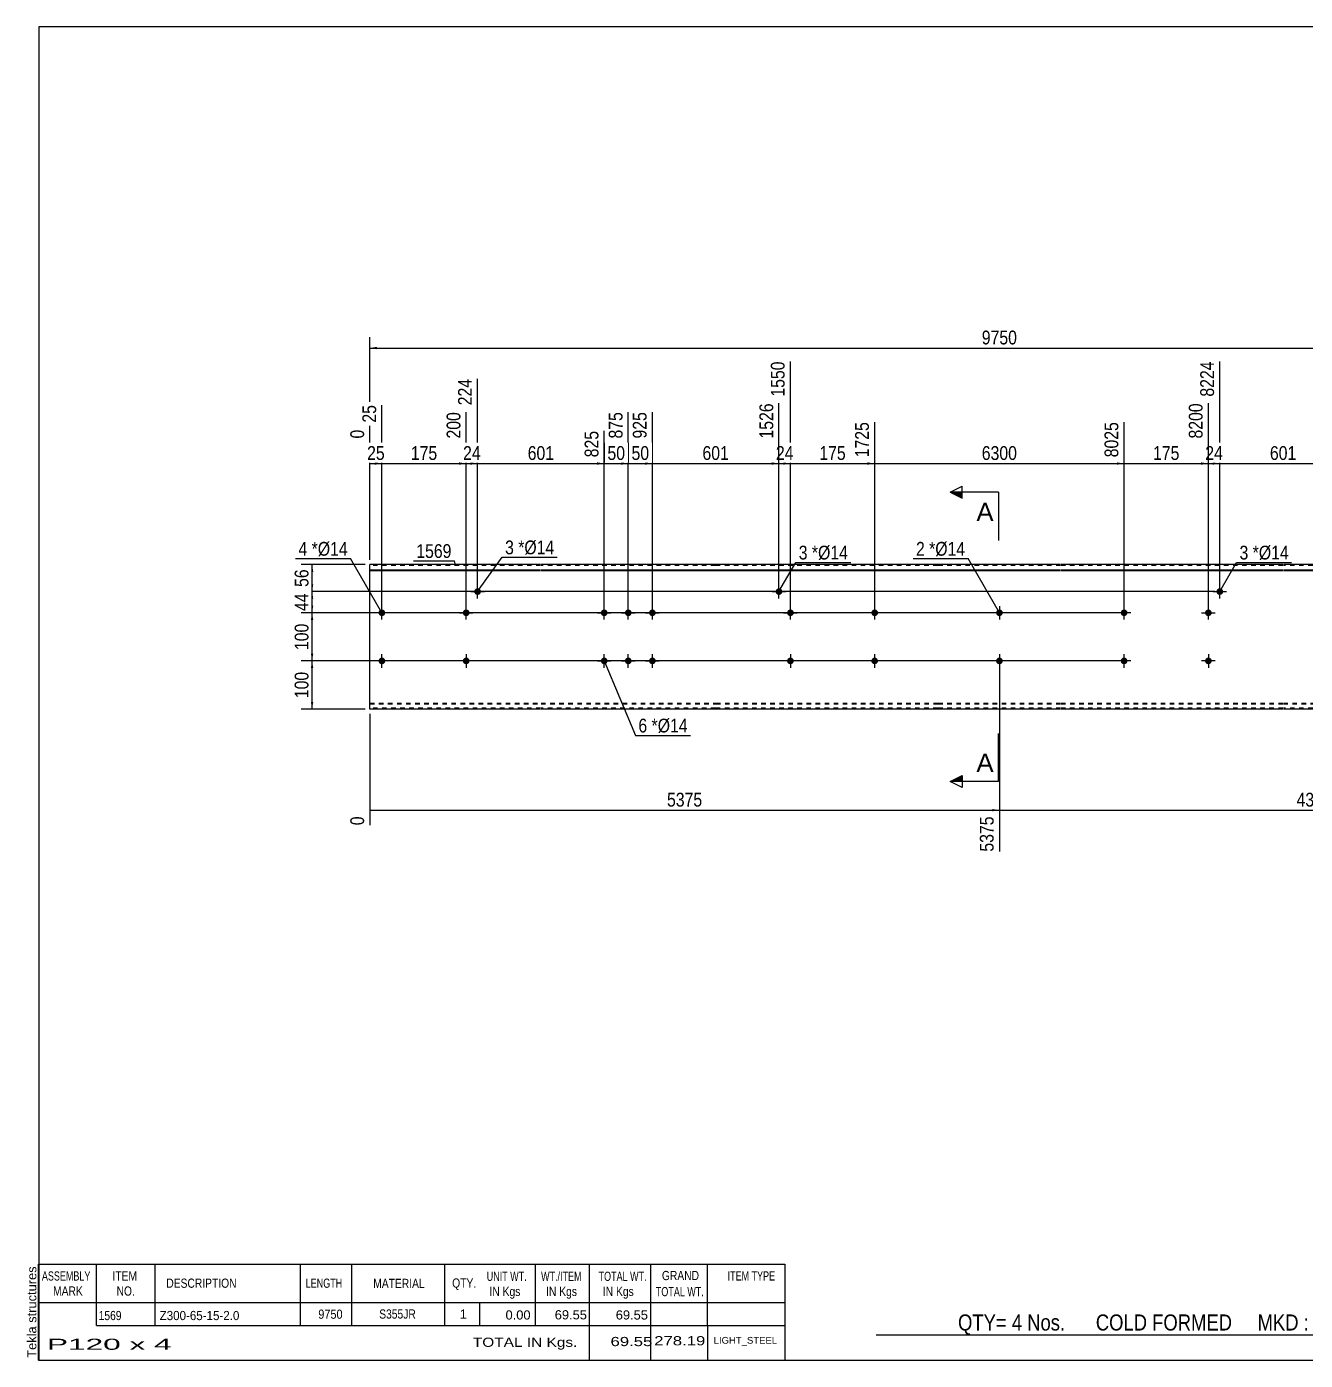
# Model space of a CAD drawing. Header units: millimetres. Extents: x -71 to 331, y -150 to 127.
# Drawn here: x -71.3 to 194.2, y -150.3 to 126.8 of the extents above; entities that cross this region are included whole.
import ezdxf

# ---------------------------------------------------------------- set-up
doc = ezdxf.new("R2010")
doc.units = ezdxf.units.MM
doc.linetypes.add('DXK_LINE_DOT1', pattern=[1.8814, 0.9407, -0.9407])
doc.styles.add('Arial', font='ARIAL.TTF', dxfattribs={"height": 0.2})
doc.styles.add('Arial Narrow', font='ARIALN.TTF', dxfattribs={"height": 0.2})

# ---------------------------------------------------------------- blocks, each defined once
blk = doc.blocks.new('Unknown-629276417-2018')
at = {"color": 5, "linetype": 'Continuous'}
for p, q in [((331.25, 126.75), (-68.75, 126.75)), ((-68.75, 126.75), (-68.75, -150.25)), ((331.25, -150.25), (331.25, 126.75)), ((-68.75, -150.25), (331.25, -150.25))]:
    blk.add_line(p, q, dxfattribs=at)
at = {"color": 174, "linetype": 'Continuous', "style": 'Arial'}
blk.add_text('Tekla structures', height=1.9102, rotation=90, dxfattribs=at).set_placement((-69.25, -149.75))
blk = doc.blocks.new('Bolt-629276417-1207 - 1201')
at = {"linetype": 'Continuous'}
blk.add_hatch(color=3, dxfattribs=at).paths.add_polyline_path([(84.25, 9.4, -1), (85.65, 9.4, -1)])
at = {"color": 3, "linetype": 'Continuous'}
for p, q in [((83.55, 9.4), (86.35, 9.4)), ((84.95, 8), (84.95, 10.8))]:
    blk.add_line(p, q, dxfattribs=at)
blk = doc.blocks.new('Part-629276417-1204 - 1201')
at = {"color": 2, "linetype": 'Continuous'}
for p, q in [((0, -15), (0, 15)), ((35.46, 15), (0, 15)), ((0, 13.94), (35.46, 13.94)), ((71.76, 15), (35.56, 15)), ((35.56, 13.94), (71.76, 13.94)), ((117.92, 15), (71.86, 15)), ((71.86, 13.94), (117.92, 13.94)), ((143.42, 15), (118.02, 15)), ((118.02, 13.94), (143.42, 13.94)), ((189.58, 15), (143.52, 15)), ((143.52, 13.94), (189.58, 13.94)), ((225.87, 15), (189.68, 15)), ((189.68, 13.94), (225.87, 13.94)), ((261.43, 15), (225.97, 15)), ((225.97, 13.94), (261.43, 13.94)), ((261.43, 15), (261.43, -15)), ((0, 13.8), (35.46, 13.8)), ((35.56, 13.8), (71.76, 13.8)), ((71.86, 13.8), (117.92, 13.8)), ((118.02, 13.8), (143.42, 13.8)), ((143.52, 13.8), (189.58, 13.8)), ((189.68, 13.8), (225.87, 13.8)), ((225.97, 13.8), (261.43, 13.8)), ((35.46, -15), (0, -15)), ((71.76, -15), (35.56, -15)), ((117.92, -15), (71.86, -15)), ((143.42, -15), (118.02, -15)), ((189.58, -15), (143.52, -15)), ((225.87, -15), (189.68, -15)), ((261.43, -15), (225.97, -15))]:
    blk.add_line(p, q, dxfattribs=at)
at = {"color": 7, "linetype": 'DXK_LINE_DOT1'}
for p, q in [((35.46, 14.8), (0, 14.8)), ((71.76, 14.8), (35.56, 14.8)), ((117.92, 14.8), (71.86, 14.8)), ((143.42, 14.8), (118.02, 14.8)), ((189.58, 14.8), (143.52, 14.8)), ((225.87, 14.8), (189.68, 14.8)), ((261.43, 14.8), (225.97, 14.8)), ((0, -13.8), (35.46, -13.8)), ((35.56, -13.8), (71.76, -13.8)), ((71.86, -13.8), (117.92, -13.8)), ((118.02, -13.8), (143.42, -13.8)), ((143.52, -13.8), (189.58, -13.8)), ((189.68, -13.8), (225.87, -13.8)), ((225.97, -13.8), (261.43, -13.8)), ((0, -13.94), (35.46, -13.94)), ((35.46, -14.8), (0, -14.8)), ((35.56, -13.94), (71.76, -13.94)), ((71.76, -14.8), (35.56, -14.8)), ((71.86, -13.94), (117.92, -13.94)), ((117.92, -14.8), (71.86, -14.8)), ((118.02, -13.94), (143.42, -13.94)), ((143.42, -14.8), (118.02, -14.8)), ((143.52, -13.94), (189.58, -13.94)), ((189.58, -14.8), (143.52, -14.8)), ((189.68, -13.94), (225.87, -13.94)), ((225.87, -14.8), (189.68, -14.8)), ((225.97, -13.94), (261.43, -13.94)), ((261.43, -14.8), (225.97, -14.8))]:
    blk.add_line(p, q, dxfattribs=at)
blk = doc.blocks.new('Bolt-629276417-1205 - 1201')
at = {"linetype": 'Continuous'}
for points in [[(47.96, 5, -1), (49.36, 5, -1)], [(52.96, 5, -1), (54.36, 5, -1)], [(57.96, 5, -1), (59.36, 5, -1)], [(47.96, -5, -1), (49.36, -5, -1)], [(52.96, -5, -1), (54.36, -5, -1)], [(57.96, -5, -1), (59.36, -5, -1)]]:
    blk.add_hatch(color=3, dxfattribs=at).paths.add_polyline_path(points)
at = {"color": 3, "linetype": 'Continuous'}
for p, q in [((48.66, 3.6), (48.66, 6.4)), ((53.66, 3.6), (53.66, 6.4)), ((58.66, 3.6), (58.66, 6.4)), ((47.26, 5), (50.06, 5)), ((52.26, 5), (55.06, 5)), ((57.26, 5), (60.06, 5)), ((47.26, -5), (50.06, -5)), ((48.66, -6.4), (48.66, -3.6)), ((52.26, -5), (55.06, -5)), ((53.66, -6.4), (53.66, -3.6)), ((57.26, -5), (60.06, -5)), ((58.66, -6.4), (58.66, -3.6))]:
    blk.add_line(p, q, dxfattribs=at)
blk = doc.blocks.new('Bolt-629276417-1206 - 1201')
at = {"linetype": 'Continuous'}
blk.add_hatch(color=3, dxfattribs=at).paths.add_polyline_path([(21.67, 9.4, -1), (23.07, 9.4, -1)])
at = {"color": 3, "linetype": 'Continuous'}
for p, q in [((20.97, 9.4), (23.77, 9.4)), ((22.37, 8), (22.37, 10.8))]:
    blk.add_line(p, q, dxfattribs=at)
blk = doc.blocks.new('Bolt-629276417-1208 - 1201')
at = {"linetype": 'Continuous'}
blk.add_hatch(color=3, dxfattribs=at).paths.add_polyline_path([(20.7, -5, -1), (19.3, -5, -1)])
at = {"color": 3, "linetype": 'Continuous'}
for p, q in [((21.4, -5), (18.6, -5)), ((20, -3.6), (20, -6.4))]:
    blk.add_line(p, q, dxfattribs=at)
blk = doc.blocks.new('Bolt-629276417-1209 - 1201')
at = {"linetype": 'Continuous'}
blk.add_hatch(color=3, dxfattribs=at).paths.add_polyline_path([(19.3, 5, -1), (20.7, 5, -1)])
at = {"color": 3, "linetype": 'Continuous'}
for p, q in [((20, 3.6), (20, 6.4)), ((18.6, 5), (21.4, 5))]:
    blk.add_line(p, q, dxfattribs=at)
blk = doc.blocks.new('Bolt-629276417-1211 - 1201')
at = {"linetype": 'Continuous'}
blk.add_hatch(color=3, dxfattribs=at).paths.add_polyline_path([(175.78, 9.4, -1), (177.18, 9.4, -1)])
at = {"color": 3, "linetype": 'Continuous'}
for p, q in [((175.08, 9.4), (177.88, 9.4)), ((176.48, 8), (176.48, 10.8))]:
    blk.add_line(p, q, dxfattribs=at)
blk = doc.blocks.new('Bolt-629276417-1213 - 1201')
at = {"linetype": 'Continuous'}
blk.add_hatch(color=3, dxfattribs=at).paths.add_polyline_path([(174.81, -5, -1), (173.41, -5, -1)])
at = {"color": 3, "linetype": 'Continuous'}
for p, q in [((175.51, -5), (172.71, -5)), ((174.11, -3.6), (174.11, -6.4))]:
    blk.add_line(p, q, dxfattribs=at)
blk = doc.blocks.new('Bolt-629276417-1214 - 1201')
at = {"linetype": 'Continuous'}
blk.add_hatch(color=3, dxfattribs=at).paths.add_polyline_path([(173.41, 5, -1), (174.81, 5, -1)])
at = {"color": 3, "linetype": 'Continuous'}
for p, q in [((174.11, 3.6), (174.11, 6.4)), ((172.71, 5), (175.51, 5))]:
    blk.add_line(p, q, dxfattribs=at)
blk = doc.blocks.new('Bolt-629276417-1217 - 1201')
at = {"linetype": 'Continuous'}
for points in [[(155.91, 5, -1), (157.31, 5, -1)], [(258.23, 5, -1), (259.63, 5, -1)]]:
    blk.add_hatch(color=3, dxfattribs=at).paths.add_polyline_path(points)
at = {"color": 3, "linetype": 'Continuous'}
for p, q in [((156.61, 3.6), (156.61, 6.4)), ((258.93, 3.6), (258.93, 6.4)), ((158.01, 5), (155.21, 5)), ((260.33, 5), (257.53, 5))]:
    blk.add_line(p, q, dxfattribs=at)
blk = doc.blocks.new('Bolt-629276417-1218 - 1201')
at = {"linetype": 'Continuous'}
for points in [[(155.91, -5, -1), (157.31, -5, -1)], [(258.23, -5, -1), (259.63, -5, -1)]]:
    blk.add_hatch(color=3, dxfattribs=at).paths.add_polyline_path(points)
at = {"color": 3, "linetype": 'Continuous'}
for p, q in [((158.01, -5), (155.21, -5)), ((156.61, -6.4), (156.61, -3.6)), ((260.33, -5), (257.53, -5)), ((258.93, -6.4), (258.93, -3.6))]:
    blk.add_line(p, q, dxfattribs=at)
blk = doc.blocks.new('Bolt-629276417-1219 - 1201')
at = {"linetype": 'Continuous'}
blk.add_hatch(color=3, dxfattribs=at).paths.add_polyline_path([(86.62, 5, -1), (88.02, 5, -1)])
at = {"color": 3, "linetype": 'Continuous'}
for p, q in [((87.32, 3.6), (87.32, 6.4)), ((85.92, 5), (88.72, 5))]:
    blk.add_line(p, q, dxfattribs=at)
blk = doc.blocks.new('Bolt-629276417-1220 - 1201')
at = {"linetype": 'Continuous'}
blk.add_hatch(color=3, dxfattribs=at).paths.add_polyline_path([(88.02, -5, -1), (86.62, -5, -1)])
at = {"color": 3, "linetype": 'Continuous'}
for p, q in [((88.72, -5), (85.92, -5)), ((87.32, -3.6), (87.32, -6.4))]:
    blk.add_line(p, q, dxfattribs=at)
blk = doc.blocks.new('Bolt-629276417-1221 - 1201')
at = {"linetype": 'Continuous'}
for points in [[(1.8, 5, -1), (3.2, 5, -1)], [(104.12, 5, -1), (105.52, 5, -1)]]:
    blk.add_hatch(color=3, dxfattribs=at).paths.add_polyline_path(points)
at = {"color": 3, "linetype": 'Continuous'}
for p, q in [((2.5, 3.6), (2.5, 6.4)), ((104.82, 3.6), (104.82, 6.4)), ((3.9, 5), (1.1, 5)), ((106.22, 5), (103.42, 5))]:
    blk.add_line(p, q, dxfattribs=at)
blk = doc.blocks.new('Bolt-629276417-1222 - 1201')
at = {"linetype": 'Continuous'}
for points in [[(1.8, -5, -1), (3.2, -5, -1)], [(104.12, -5, -1), (105.52, -5, -1)]]:
    blk.add_hatch(color=3, dxfattribs=at).paths.add_polyline_path(points)
at = {"color": 3, "linetype": 'Continuous'}
for p, q in [((3.9, -5), (1.1, -5)), ((2.5, -6.4), (2.5, -3.6)), ((106.22, -5), (103.42, -5)), ((104.82, -6.4), (104.82, -3.6))]:
    blk.add_line(p, q, dxfattribs=at)
blk = doc.blocks.new('Bolt-629276417-1223 - 1201')
at = {"linetype": 'Continuous'}
for points in [[(131.42, 5, -1), (130.02, 5, -1)], [(131.42, -5, -1), (130.02, -5, -1)]]:
    blk.add_hatch(color=3, dxfattribs=at).paths.add_polyline_path(points)
at = {"color": 3, "linetype": 'Continuous'}
for p, q in [((130.72, 6.4), (130.72, 3.6)), ((132.12, 5), (129.32, 5)), ((132.12, -5), (129.32, -5)), ((130.72, -3.6), (130.72, -6.4))]:
    blk.add_line(p, q, dxfattribs=at)
blk = doc.blocks.new('StraightDimension-629276417-1271 - 1201')
at = {"linetype": 'Continuous'}
blk.add_hatch(color=7, dxfattribs=at).paths.add_polyline_path([(155.11, 36.25), (156.61, 36), (155.11, 35.75)])
at = {"color": 7, "linetype": 'Continuous'}
for p, q in [((104.82, 6), (104.82, 44.61)), ((156.61, 6), (156.61, 44.61)), ((104.82, 36), (156.61, 36))]:
    blk.add_line(p, q, dxfattribs=at)
at = {"color": 0, "linetype": 'Continuous'}
blk.add_wipeout([(156.01, 45.21), (151.81, 45.21), (151.81, 36.7), (156.01, 36.7)], dxfattribs=at)
at = {"color": 0}
blk.add_wipeout([(134.97, 36.15), (134.97, 40.35), (126.46, 40.35), (126.46, 36.15)], dxfattribs=at)
at = {"color": 3, "linetype": 'Continuous', "style": 'Arial Narrow'}
blk.add_text('8025', height=2.863, rotation=90.0002, dxfattribs=at).set_placement((155.41, 37.3))
at = {"color": 3, "style": 'Arial Narrow'}
blk.add_text('6300', height=2.863, dxfattribs=at).set_placement((127.06, 36.75))
blk = doc.blocks.new('StraightDimension-629276417-1279 - 1201')
at = {"linetype": 'Continuous'}
blk.add_hatch(color=7, dxfattribs=at).paths.add_polyline_path([(18.5, 36.25), (20, 36), (18.5, 35.75)])
at = {"color": 7, "linetype": 'Continuous'}
for p, q in [((2.5, 6), (2.5, 48.16)), ((20, 6), (20, 46.68)), ((2.5, 36), (20, 36))]:
    blk.add_line(p, q, dxfattribs=at)
at = {"color": 0}
blk.add_wipeout([(14.59, 36.15), (14.59, 40.35), (7.91, 40.35), (7.91, 36.15)], dxfattribs=at)
at = {"color": 0, "linetype": 'Continuous'}
blk.add_wipeout([(19.4, 47.28), (15.2, 47.28), (15.2, 40.6), (19.4, 40.6)], dxfattribs=at)
at = {"color": 3, "linetype": 'Continuous', "style": 'Arial Narrow'}
blk.add_text('200', height=2.863, rotation=90.0002, dxfattribs=at).set_placement((18.8, 41.2))
at = {"color": 3, "style": 'Arial Narrow'}
blk.add_text('175', height=2.863, dxfattribs=at).set_placement((8.51, 36.75))
blk = doc.blocks.new('StraightDimension-629276417-1268 - 1201')
at = {"linetype": 'Continuous'}
blk.add_hatch(color=7, dxfattribs=at).paths.add_polyline_path([(201.27, 36.25), (202.77, 36), (201.27, 35.75)])
at = {"color": 7, "linetype": 'Continuous'}
for p, q in [((176.48, 10.4), (176.48, 57.21)), ((202.77, 6), (202.77, 44.61)), ((176.48, 36), (202.77, 36))]:
    blk.add_line(p, q, dxfattribs=at)
at = {"color": 0, "linetype": 'Continuous'}
blk.add_wipeout([(202.17, 45.21), (197.97, 45.21), (197.97, 36.7), (202.17, 36.7)], dxfattribs=at)
at = {"color": 0}
blk.add_wipeout([(192.97, 36.15), (192.97, 40.35), (186.29, 40.35), (186.29, 36.15)], dxfattribs=at)
at = {"color": 3, "linetype": 'Continuous', "style": 'Arial Narrow'}
blk.add_text('8825', height=2.863, rotation=90.0002, dxfattribs=at).set_placement((201.57, 37.3))
at = {"color": 3, "style": 'Arial Narrow'}
blk.add_text('601', height=2.863, dxfattribs=at).set_placement((186.89, 36.75))
blk = doc.blocks.new('StraightDimension-629276417-1269 - 1201')
at = {"linetype": 'Continuous'}
blk.add_hatch(color=7, dxfattribs=at).paths.add_polyline_path([(174.98, 36.25), (176.48, 36), (174.98, 35.75)])
at = {"color": 7, "linetype": 'Continuous'}
for p, q in [((176.48, 10.4), (176.48, 57.21)), ((174.11, 6), (174.11, 48.51)), ((174.11, 36), (176.48, 36))]:
    blk.add_line(p, q, dxfattribs=at)
at = {"color": 0, "linetype": 'Continuous'}
blk.add_wipeout([(175.88, 57.81), (171.68, 57.81), (171.68, 49.3), (175.88, 49.3)], dxfattribs=at)
at = {"color": 0}
blk.add_wipeout([(177.73, 36.15), (177.73, 40.35), (172.87, 40.35), (172.87, 36.15)], dxfattribs=at)
at = {"color": 3, "linetype": 'Continuous', "style": 'Arial Narrow'}
blk.add_text('8224', height=2.863, rotation=90.0002, dxfattribs=at).set_placement((175.28, 49.9))
at = {"color": 3, "style": 'Arial Narrow'}
blk.add_text('24', height=2.863, dxfattribs=at).set_placement((173.47, 36.75))
blk = doc.blocks.new('StraightDimension-629276417-1270 - 1201')
at = {"linetype": 'Continuous'}
blk.add_hatch(color=7, dxfattribs=at).paths.add_polyline_path([(172.61, 36.25), (174.11, 36), (172.61, 35.75)])
at = {"color": 7, "linetype": 'Continuous'}
for p, q in [((174.11, 6), (174.11, 48.51)), ((156.61, 6), (156.61, 44.61)), ((156.61, 36), (174.11, 36))]:
    blk.add_line(p, q, dxfattribs=at)
at = {"color": 0}
blk.add_wipeout([(168.71, 36.15), (168.71, 40.35), (162.02, 40.35), (162.02, 36.15)], dxfattribs=at)
at = {"color": 0, "linetype": 'Continuous'}
blk.add_wipeout([(173.51, 49.11), (169.31, 49.11), (169.31, 40.6), (173.51, 40.6)], dxfattribs=at)
at = {"color": 3, "linetype": 'Continuous', "style": 'Arial Narrow'}
blk.add_text('8200', height=2.863, rotation=90.0002, dxfattribs=at).set_placement((172.91, 41.2))
at = {"color": 3, "style": 'Arial Narrow'}
blk.add_text('175', height=2.863, dxfattribs=at).set_placement((162.62, 36.75))
blk = doc.blocks.new('StraightDimension-629276417-1272 - 1201')
at = {"linetype": 'Continuous'}
blk.add_hatch(color=7, dxfattribs=at).paths.add_polyline_path([(103.32, 36.25), (104.82, 36), (103.32, 35.75)])
at = {"color": 7, "linetype": 'Continuous'}
for p, q in [((87.32, 6), (87.32, 57.21)), ((104.82, 6), (104.82, 44.61)), ((87.32, 36), (104.82, 36))]:
    blk.add_line(p, q, dxfattribs=at)
at = {"color": 0}
blk.add_wipeout([(99.41, 36.15), (99.41, 40.35), (92.73, 40.35), (92.73, 36.15)], dxfattribs=at)
at = {"color": 0, "linetype": 'Continuous'}
blk.add_wipeout([(104.22, 45.21), (100.02, 45.21), (100.02, 36.7), (104.22, 36.7)], dxfattribs=at)
at = {"color": 3, "linetype": 'Continuous', "style": 'Arial Narrow'}
blk.add_text('1725', height=2.863, rotation=90.0002, dxfattribs=at).set_placement((103.62, 37.3))
at = {"color": 3, "style": 'Arial Narrow'}
blk.add_text('175', height=2.863, dxfattribs=at).set_placement((93.33, 36.75))
blk = doc.blocks.new('StraightDimension-629276417-1273 - 1201')
at = {"linetype": 'Continuous'}
blk.add_hatch(color=7, dxfattribs=at).paths.add_polyline_path([(85.82, 36.25), (87.32, 36), (85.82, 35.75)])
at = {"color": 7, "linetype": 'Continuous'}
for p, q in [((87.32, 6), (87.32, 57.21)), ((84.95, 10.4), (84.95, 48.51)), ((84.95, 36), (87.32, 36))]:
    blk.add_line(p, q, dxfattribs=at)
at = {"color": 0, "linetype": 'Continuous'}
blk.add_wipeout([(86.72, 57.81), (82.52, 57.81), (82.52, 49.3), (86.72, 49.3)], dxfattribs=at)
at = {"color": 0}
blk.add_wipeout([(88.57, 36.15), (88.57, 40.35), (83.71, 40.35), (83.71, 36.15)], dxfattribs=at)
at = {"color": 3, "linetype": 'Continuous', "style": 'Arial Narrow'}
blk.add_text('1550', height=2.863, rotation=90.0002, dxfattribs=at).set_placement((86.12, 49.9))
at = {"color": 3, "style": 'Arial Narrow'}
blk.add_text('24', height=2.863, dxfattribs=at).set_placement((84.31, 36.75))
blk = doc.blocks.new('StraightDimension-629276417-1274 - 1201')
at = {"linetype": 'Continuous'}
blk.add_hatch(color=7, dxfattribs=at).paths.add_polyline_path([(83.45, 36.25), (84.95, 36), (83.45, 35.75)])
at = {"color": 7, "linetype": 'Continuous'}
for p, q in [((84.95, 10.4), (84.95, 48.51)), ((58.66, 6), (58.66, 46.68)), ((58.66, 36), (84.95, 36))]:
    blk.add_line(p, q, dxfattribs=at)
at = {"color": 0, "linetype": 'Continuous'}
blk.add_wipeout([(84.35, 49.11), (80.15, 49.11), (80.15, 40.6), (84.35, 40.6)], dxfattribs=at)
at = {"color": 0}
blk.add_wipeout([(75.15, 36.15), (75.15, 40.35), (68.46, 40.35), (68.46, 36.15)], dxfattribs=at)
at = {"color": 3, "linetype": 'Continuous', "style": 'Arial Narrow'}
blk.add_text('1526', height=2.863, rotation=90.0002, dxfattribs=at).set_placement((83.75, 41.2))
at = {"color": 3, "style": 'Arial Narrow'}
blk.add_text('601', height=2.863, dxfattribs=at).set_placement((69.06, 36.75))
blk = doc.blocks.new('StraightDimension-629276417-1275 - 1201')
at = {"linetype": 'Continuous'}
blk.add_hatch(color=7, dxfattribs=at).paths.add_polyline_path([(57.16, 36.25), (58.66, 36), (57.16, 35.75)])
at = {"color": 7, "linetype": 'Continuous'}
for p, q in [((53.66, 6), (53.66, 46.68)), ((58.66, 6), (58.66, 46.68)), ((53.66, 36), (58.66, 36))]:
    blk.add_line(p, q, dxfattribs=at)
at = {"color": 0}
blk.add_wipeout([(58.59, 36.15), (58.59, 40.35), (53.73, 40.35), (53.73, 36.15)], dxfattribs=at)
at = {"color": 0, "linetype": 'Continuous'}
blk.add_wipeout([(58.06, 47.28), (53.86, 47.28), (53.86, 40.6), (58.06, 40.6)], dxfattribs=at)
at = {"color": 3, "linetype": 'Continuous', "style": 'Arial Narrow'}
blk.add_text('925', height=2.863, rotation=90.0002, dxfattribs=at).set_placement((57.46, 41.2))
at = {"color": 3, "style": 'Arial Narrow'}
blk.add_text('50', height=2.863, dxfattribs=at).set_placement((54.33, 36.75))
blk = doc.blocks.new('StraightDimension-629276417-1276 - 1201')
at = {"linetype": 'Continuous'}
blk.add_hatch(color=7, dxfattribs=at).paths.add_polyline_path([(52.16, 36.25), (53.66, 36), (52.16, 35.75)])
at = {"color": 7, "linetype": 'Continuous'}
for p, q in [((53.66, 6), (53.66, 46.68)), ((48.66, 6), (48.66, 42.78)), ((48.66, 36), (53.66, 36))]:
    blk.add_line(p, q, dxfattribs=at)
at = {"color": 0}
blk.add_wipeout([(53.59, 36.15), (53.59, 40.35), (48.73, 40.35), (48.73, 36.15)], dxfattribs=at)
at = {"color": 0, "linetype": 'Continuous'}
blk.add_wipeout([(53.06, 47.28), (48.86, 47.28), (48.86, 40.6), (53.06, 40.6)], dxfattribs=at)
at = {"color": 3, "linetype": 'Continuous', "style": 'Arial Narrow'}
blk.add_text('875', height=2.863, rotation=90.0002, dxfattribs=at).set_placement((52.46, 41.2))
at = {"color": 3, "style": 'Arial Narrow'}
blk.add_text('50', height=2.863, dxfattribs=at).set_placement((49.33, 36.75))
blk = doc.blocks.new('StraightDimension-629276417-1277 - 1201')
at = {"linetype": 'Continuous'}
blk.add_hatch(color=7, dxfattribs=at).paths.add_polyline_path([(47.16, 36.25), (48.66, 36), (47.16, 35.75)])
at = {"color": 7, "linetype": 'Continuous'}
for p, q in [((22.37, 10.4), (22.37, 53.58)), ((48.66, 6), (48.66, 42.78)), ((22.37, 36), (48.66, 36))]:
    blk.add_line(p, q, dxfattribs=at)
at = {"color": 0, "linetype": 'Continuous'}
blk.add_wipeout([(48.06, 43.38), (43.86, 43.38), (43.86, 36.7), (48.06, 36.7)], dxfattribs=at)
at = {"color": 0}
blk.add_wipeout([(38.86, 36.15), (38.86, 40.35), (32.17, 40.35), (32.17, 36.15)], dxfattribs=at)
at = {"color": 3, "linetype": 'Continuous', "style": 'Arial Narrow'}
blk.add_text('825', height=2.863, rotation=90.0002, dxfattribs=at).set_placement((47.46, 37.3))
at = {"color": 3, "style": 'Arial Narrow'}
blk.add_text('601', height=2.863, dxfattribs=at).set_placement((32.77, 36.75))
blk = doc.blocks.new('StraightDimension-629276417-1278 - 1201')
at = {"linetype": 'Continuous'}
blk.add_hatch(color=7, dxfattribs=at).paths.add_polyline_path([(20.87, 36.25), (22.37, 36), (20.87, 35.75)])
at = {"color": 7, "linetype": 'Continuous'}
for p, q in [((22.37, 10.4), (22.37, 53.58)), ((20, 6), (20, 46.68)), ((20, 36), (22.37, 36))]:
    blk.add_line(p, q, dxfattribs=at)
at = {"color": 0, "linetype": 'Continuous'}
blk.add_wipeout([(21.77, 54.18), (17.57, 54.18), (17.57, 47.5), (21.77, 47.5)], dxfattribs=at)
at = {"color": 0}
blk.add_wipeout([(23.61, 36.15), (23.61, 40.35), (18.75, 40.35), (18.75, 36.15)], dxfattribs=at)
at = {"color": 3, "linetype": 'Continuous', "style": 'Arial Narrow'}
blk.add_text('224', height=2.863, rotation=90.0002, dxfattribs=at).set_placement((21.17, 48.1))
at = {"color": 3, "style": 'Arial Narrow'}
blk.add_text('24', height=2.863, dxfattribs=at).set_placement((19.35, 36.75))
blk = doc.blocks.new('StraightDimension-629276417-1355 - 1201')
at = {"linetype": 'Continuous'}
blk.add_hatch(color=7, dxfattribs=at).paths.add_polyline_path([(259.93, -35.75), (261.43, -36), (259.93, -36.25)])
at = {"color": 7, "linetype": 'Continuous'}
for p, q in [((130.72, -6), (130.72, -44.61)), ((261.43, -16), (261.43, -44.61)), ((130.72, -36), (261.43, -36))]:
    blk.add_line(p, q, dxfattribs=at)
at = {"color": 0}
blk.add_wipeout([(200.33, -35.85), (200.33, -31.65), (191.82, -31.65), (191.82, -35.85)], dxfattribs=at)
at = {"color": 0, "linetype": 'Continuous'}
blk.add_wipeout([(260.83, -36.7), (256.63, -36.7), (256.63, -45.21), (260.83, -45.21)], dxfattribs=at)
at = {"color": 3, "style": 'Arial Narrow'}
blk.add_text('4375', height=2.863, dxfattribs=at).set_placement((192.42, -35.25))
at = {"color": 3, "linetype": 'Continuous', "style": 'Arial Narrow'}
blk.add_text('9750', height=2.863, rotation=90.0002, dxfattribs=at).set_placement((260.23, -44.61))
blk = doc.blocks.new('StraightDimension-629276417-1397 - 1201')
at = {"linetype": 'Continuous'}
for points in [[(1.5, 59.75), (0, 60), (1.5, 60.25)], [(259.93, 60.25), (261.43, 60), (259.93, 59.75)]]:
    blk.add_hatch(color=7, dxfattribs=at).paths.add_polyline_path(points)
at = {"color": 7, "linetype": 'Continuous'}
for p, q in [((0, 16), (0, 62.25)), ((261.43, 16), (261.43, 62.25)), ((0, 60), (261.43, 60))]:
    blk.add_line(p, q, dxfattribs=at)
at = {"color": 0}
blk.add_wipeout([(134.97, 60.15), (134.97, 64.35), (126.46, 64.35), (126.46, 60.15)], dxfattribs=at)
at = {"color": 3, "style": 'Arial Narrow'}
blk.add_text('9750', height=2.863, dxfattribs=at).set_placement((127.06, 60.75))
blk = doc.blocks.new('StraightDimension-629276417-1280 - 1201')
at = {"linetype": 'Continuous'}
blk.add_hatch(color=7, dxfattribs=at).paths.add_polyline_path([(1, 36.25), (2.5, 36), (1, 35.75)])
at = {"color": 7, "linetype": 'Continuous'}
for p, q in [((2.5, 6), (2.5, 48.16)), ((0, 16), (0, 43.03)), ((0, 36), (2.5, 36))]:
    blk.add_line(p, q, dxfattribs=at)
at = {"color": 0, "linetype": 'Continuous'}
blk.add_wipeout([(1.9, 48.76), (-2.3, 48.76), (-2.3, 43.9), (1.9, 43.9)], dxfattribs=at)
at = {"color": 0}
blk.add_wipeout([(3.68, 36.15), (3.68, 40.35), (-1.18, 40.35), (-1.18, 36.15)], dxfattribs=at)
at = {"color": 0, "linetype": 'Continuous'}
blk.add_wipeout([(-0.6, 43.63), (-4.8, 43.63), (-4.8, 40.6), (-0.6, 40.6)], dxfattribs=at)
at = {"color": 3, "linetype": 'Continuous', "style": 'Arial Narrow'}
for s, height, p in [('25', 2.863, (1.3, 44.5)), ('0', 2.86, (-1.2, 41.2))]:
    blk.add_text(s, height=height, rotation=90.0002, dxfattribs=at).set_placement(p)
at = {"color": 3, "style": 'Arial Narrow'}
blk.add_text('25', height=2.863, dxfattribs=at).set_placement((-0.58, 36.75))
blk = doc.blocks.new('StraightDimension-629276417-1356 - 1201')
at = {"linetype": 'Continuous'}
blk.add_hatch(color=7, dxfattribs=at).paths.add_polyline_path([(129.22, -35.75), (130.72, -36), (129.22, -36.25)])
at = {"color": 7, "linetype": 'Continuous'}
for p, q in [((130.72, -6), (130.72, -44.61)), ((0, -16), (0, -39.13)), ((0, -36), (130.72, -36))]:
    blk.add_line(p, q, dxfattribs=at)
at = {"color": 0}
blk.add_wipeout([(69.61, -35.85), (69.61, -31.65), (61.1, -31.65), (61.1, -35.85)], dxfattribs=at)
at = {"color": 0, "linetype": 'Continuous'}
for points in [[(-0.6, -36.7), (-4.8, -36.7), (-4.8, -39.73), (-0.6, -39.73)], [(130.12, -36.7), (125.92, -36.7), (125.92, -45.21), (130.12, -45.21)]]:
    blk.add_wipeout(points, dxfattribs=at)
at = {"color": 3, "style": 'Arial Narrow'}
blk.add_text('5375', height=2.863, dxfattribs=at).set_placement((61.7, -35.25))
at = {"color": 3, "linetype": 'Continuous', "style": 'Arial Narrow'}
for s, height, p in [('0', 2.86, (-1.2, -39.13)), ('5375', 2.863, (129.52, -44.61))]:
    blk.add_text(s, height=height, rotation=90.0002, dxfattribs=at).set_placement(p)
blk = doc.blocks.new('StraightDimension-629276417-1363 - 1201')
at = {"linetype": 'Continuous'}
for points in [[(-12.25, 13.5), (-12, 15), (-11.75, 13.5)], [(-11.75, 10.9), (-12, 9.4), (-12.25, 10.9)]]:
    blk.add_hatch(color=7, dxfattribs=at).paths.add_polyline_path(points)
at = {"color": 7, "linetype": 'Continuous'}
for p, q in [((-1, 15), (-14.25, 15)), ((-12, 9.4), (-12, 15)), ((175.48, 9.4), (-14.25, 9.4))]:
    blk.add_line(p, q, dxfattribs=at)
at = {"color": 0}
blk.add_wipeout([(-12.15, 14.63), (-16.35, 14.63), (-16.35, 9.77), (-12.15, 9.77)], dxfattribs=at)
at = {"color": 3, "style": 'Arial Narrow'}
blk.add_text('56', height=2.863, rotation=90.0002, dxfattribs=at).set_placement((-12.75, 10.37))
blk = doc.blocks.new('StraightDimension-629276417-1364 - 1201')
at = {"linetype": 'Continuous'}
for points in [[(-12.25, 7.9), (-12, 9.4), (-11.75, 7.9)], [(-11.75, 6.5), (-12, 5), (-12.25, 6.5)]]:
    blk.add_hatch(color=7, dxfattribs=at).paths.add_polyline_path(points)
at = {"color": 7, "linetype": 'Continuous'}
for p, q in [((175.48, 9.4), (-14.25, 9.4)), ((-12, 5), (-12, 9.4)), ((155.61, 5), (-14.25, 5))]:
    blk.add_line(p, q, dxfattribs=at)
at = {"color": 0}
blk.add_wipeout([(-12.15, 9.63), (-16.35, 9.63), (-16.35, 4.77), (-12.15, 4.77)], dxfattribs=at)
at = {"color": 3, "style": 'Arial Narrow'}
blk.add_text('44', height=2.863, rotation=90.0002, dxfattribs=at).set_placement((-12.75, 5.37))
blk = doc.blocks.new('StraightDimension-629276417-1365 - 1201')
at = {"linetype": 'Continuous'}
for points in [[(-12.25, 3.5), (-12, 5), (-11.75, 3.5)], [(-11.75, -3.5), (-12, -5), (-12.25, -3.5)]]:
    blk.add_hatch(color=7, dxfattribs=at).paths.add_polyline_path(points)
at = {"color": 7, "linetype": 'Continuous'}
for p, q in [((155.61, 5), (-14.25, 5)), ((-12, -5), (-12, 5)), ((155.61, -5), (-14.25, -5))]:
    blk.add_line(p, q, dxfattribs=at)
at = {"color": 0}
blk.add_wipeout([(-12.15, 3.34), (-16.35, 3.34), (-16.35, -3.34), (-12.15, -3.34)], dxfattribs=at)
at = {"color": 3, "style": 'Arial Narrow'}
blk.add_text('100', height=2.863, rotation=90.0002, dxfattribs=at).set_placement((-12.75, -2.74))
blk = doc.blocks.new('StraightDimension-629276417-1366 - 1201')
at = {"linetype": 'Continuous'}
for points in [[(-12.25, -6.5), (-12, -5), (-11.75, -6.5)], [(-11.75, -13.5), (-12, -15), (-12.25, -13.5)]]:
    blk.add_hatch(color=7, dxfattribs=at).paths.add_polyline_path(points)
at = {"color": 7, "linetype": 'Continuous'}
for p, q in [((155.61, -5), (-14.25, -5)), ((-12, -15), (-12, -5)), ((-1, -15), (-14.25, -15))]:
    blk.add_line(p, q, dxfattribs=at)
at = {"color": 0}
blk.add_wipeout([(-12.15, -6.66), (-16.35, -6.66), (-16.35, -13.34), (-12.15, -13.34)], dxfattribs=at)
at = {"color": 3, "style": 'Arial Narrow'}
blk.add_text('100', height=2.863, rotation=90.0002, dxfattribs=at).set_placement((-12.75, -12.74))
blk = doc.blocks.new('CBS_BOM-629276417-2096')
at = {"color": 7, "linetype": 'Continuous'}
for p, q in [((-68.78, -138.28), (-68.78, -130.28)), ((-68.78, -130.28), (86.14, -130.28)), ((-56.78, -138.28), (-56.78, -130.28)), ((-44.59, -138.28), (-44.59, -130.28)), ((-14.43, -138.28), (-14.43, -130.28)), ((-3.75, -138.28), (-3.75, -130.28)), ((15.57, -138.28), (15.57, -130.28)), ((34.37, -138.28), (34.37, -130.28)), ((45.58, -138.28), (45.58, -130.28)), ((58.37, -138.28), (58.37, -130.28)), ((70.12, -138.28), (70.12, -130.28)), ((86.14, -130.29), (86.14, -138.27)), ((-68.78, -138.28), (86.14, -138.28)), ((-68.78, -143.08), (-68.78, -138.28)), ((-56.78, -143.08), (-56.78, -138.28)), ((-44.59, -143.08), (-44.59, -138.28)), ((-14.43, -143.08), (-14.43, -138.28)), ((-3.75, -143.08), (-3.75, -138.28)), ((15.57, -143.08), (15.57, -138.28)), ((22.83, -143.08), (22.83, -138.28)), ((34.37, -143.08), (34.37, -138.28)), ((45.58, -143.08), (45.58, -138.28)), ((58.37, -143.08), (58.37, -138.28)), ((70.14, -143.08), (70.14, -138.28)), ((86.14, -138.28), (86.14, -143.08)), ((-68.78, -150.28), (-68.78, -143.1)), ((-56.78, -143.08), (86.14, -143.08)), ((45.58, -150.28), (45.58, -143.1)), ((58.37, -150.28), (58.37, -143.1)), ((70.18, -150.28), (70.18, -143.1)), ((86.14, -143.08), (86.14, -150.28)), ((-68.78, -150.28), (86.14, -150.28))]:
    blk.add_line(p, q, dxfattribs=at)
at = {"color": 3, "linetype": 'Continuous', "style": 'Arial'}
for s, height, width, p in [('ASSEMBLY', 1.91, 0.7, (-68.1, -133.71)), ('ITEM', 1.91, 0.8, (-53.45, -133.71)), ('UNIT WT.', 1.91, 0.7, (24.26, -133.78)), ('WT./ITEM', 1.91, 0.7, (35.55, -133.78)), ('TOTAL WT.', 1.91, 0.7, (47.49, -133.78)), ('GRAND', 1.91, 0.8, (60.64, -133.62)), ('ITEM TYPE', 1.91, 0.7, (74.28, -133.7)), ('MARK', 1.91, 0.8, (-65.78, -136.84)), ('NO.', 1.91, 0.8, (-52.6, -136.84)), ('DESCRIPTION', 1.9102, 0.8, (-42.27, -135.21)), ('LENGTH', 1.91, 0.7, (-13.32, -135.21)), ('MATERIAL', 1.91, 0.8, (0.7, -135.26)), ('QTY.', 1.91, 0.8, (17.09, -135.18)), ('IN Kgs', 1.91, 0.8, (24.84, -136.92)), ('IN Kgs', 1.91, 0.8, (36.59, -136.92)), ('IN Kgs', 1.91, 0.8, (48.38, -136.92)), ('TOTAL WT.', 1.91, 0.7, (59.38, -136.96))]:
    blk.add_text(s, height=height, dxfattribs=dict(at, width=width)).set_placement(p)
at = {"color": 7, "linetype": 'Continuous', "style": 'Arial'}
for s, height, width, p in [('1569', 1.91, 0.8, (-56.32, -141.93)), ('Z300-65-15-2.0', 1.9102, 0.9, (-43.65, -141.93)), ('9750', 1.91, 0.85, (-10.71, -141.65)), ('S355JR', 1.91, 0.8, (1.94, -141.62))]:
    blk.add_text(s, height=height, dxfattribs=dict(at, width=width)).set_placement(p)
for s, p in [('1', (18.66, -141.62)), ('0.00', (28.17, -141.81)), ('69.55', (38.39, -141.78)), ('69.55', (51.06, -141.81))]:
    blk.add_text(s, height=1.91, dxfattribs=at).set_placement(p)
at = {"color": 6, "linetype": 'Continuous', "style": 'Arial'}
for s, height, width, p in [('P120 x 4', 2.292, 2.05, (-67.06, -148.09)), ('TOTAL IN Kgs.', 1.9102, 1.2, (21.38, -147.48)), ('69.55', 1.91, 1.3, (49.97, -147.33)), ('278.19', 1.91, 1.3, (59.04, -147.17))]:
    blk.add_text(s, height=height, dxfattribs=dict(at, width=width)).set_placement(p)
blk.add_text('LIGHT_STEEL', height=1.4135, dxfattribs=at).set_placement((71.39, -146.83))
blk = doc.blocks.new('CBS_CALLOFF-629276417-2097')
at = {"color": 7, "linetype": 'Continuous'}
blk.add_line((105.13, -144.98), (221.36, -145), dxfattribs=at)
at = {"color": 3, "linetype": 'Continuous', "style": 'Arial Narrow'}
blk.add_text('QTY= 4 Nos.      COLD FORMED     MKD : P120', height=3.3405, dxfattribs=at).set_placement((122.13, -144.09))
blk = doc.blocks.new('MarkSet-629276417-1412 - 1201')
at = {"color": 0}
blk.add_wipeout([(29.91, 17.15), (29.91, 20.15), (28.08, 20.15), (28.08, 17.15)], dxfattribs=at)
blk.add_wipeout([(29.91, 17.15), (29.91, 20.15), (28.08, 20.15), (28.08, 17.15)], dxfattribs=at)
at = {"color": 7, "linetype": 'Continuous'}
blk.add_line((22.37, 9.4), (27.48, 16.55), dxfattribs=at)
at = {"color": 0}
blk.add_wipeout([(32.08, 17.15), (32.08, 20.15), (30.81, 20.15), (30.81, 17.15)], dxfattribs=at)
blk.add_wipeout([(32.08, 17.15), (32.08, 20.15), (30.81, 20.15), (30.81, 17.15)], dxfattribs=at)
at = {"color": 3, "style": 'Arial Narrow'}
blk.add_text('3', height=2.86, dxfattribs=at).set_placement((28.08, 17.15))
at = {"color": 0}
blk.add_wipeout([(38.3, 17.15), (38.3, 20.15), (32.08, 20.15), (32.08, 17.15)], dxfattribs=at)
blk.add_wipeout([(38.3, 17.15), (38.3, 20.15), (32.08, 20.15), (32.08, 17.15)], dxfattribs=at)
at = {"color": 7, "linetype": 'Continuous'}
blk.add_line((27.48, 16.55), (38.9, 16.55), dxfattribs=at)
at = {"color": 3, "style": 'Arial Narrow'}
for s, height, p in [('*', 2.86, (30.81, 17.15)), ('Ø14', 2.863, (32.08, 17.15))]:
    blk.add_text(s, height=height, dxfattribs=at).set_placement(p)
blk = doc.blocks.new('Mark-629276417-1400 - 1201')
at = {"color": 0}
blk.add_wipeout([(16.95, 16.39), (16.95, 19.39), (9.64, 19.39), (9.64, 16.39)], dxfattribs=at)
blk.add_wipeout([(16.95, 16.39), (16.95, 19.39), (9.64, 19.39), (9.64, 16.39)], dxfattribs=at)
at = {"color": 7, "linetype": 'Continuous'}
for p in [(9.04, 15.79), (17.76, 14.95)]:
    blk.add_line(p, (17.55, 15.79), dxfattribs=at)
at = {"color": 3, "style": 'Arial Narrow'}
blk.add_text('1569', height=2.863, dxfattribs=at).set_placement((9.64, 16.39))
blk = doc.blocks.new('SectionMark-629276417-1260 - 1201')
at = {"linetype": 'Continuous'}
for points in [[(123.01, 30.05), (123.01, 28.8), (120.51, 30.05)], [(123.01, -28.8), (123.01, -30.05), (120.51, -30.05)]]:
    blk.add_hatch(color=30, dxfattribs=at).paths.add_polyline_path(points)
at = {"color": 30, "linetype": 'Continuous'}
for p, q in [((120.51, 30.05), (123.01, 31.3)), ((123.01, 28.8), (123.01, 31.3)), ((130.51, 30.05), (120.51, 30.05)), ((120.51, 30.05), (123.01, 28.8)), ((120.51, -30.05), (123.01, -28.8)), ((130.51, -30.05), (120.51, -30.05)), ((123.01, -31.3), (120.51, -30.05)), ((123.01, -28.8), (123.01, -31.3))]:
    blk.add_line(p, q, dxfattribs=at)
at = {"color": 0, "linetype": 'Continuous'}
for points in [[(129.51, 24.05), (129.51, 28.05), (125.95, 28.05), (125.95, 24.05)], [(129.51, -28.05), (129.51, -24.05), (125.95, -24.05), (125.95, -28.05)]]:
    blk.add_wipeout(points, dxfattribs=at)
at = {"color": 30, "linetype": 'Continuous'}
for p, q in [((130.51, 30.05), (130.51, 20.05)), ((130.51, -30.05), (130.51, -20.05))]:
    blk.add_line(p, q, dxfattribs=at)
at = {"color": 96, "linetype": 'Continuous', "style": 'Arial'}
for p in [(125.95, 24.05), (125.95, -28.05)]:
    blk.add_text('A', height=3.82, dxfattribs=at).set_placement(p)
blk = doc.blocks.new('MarkSet-629276417-1419 - 1201')
at = {"color": 0}
blk.add_wipeout([(90.88, 16.07), (90.88, 19.07), (89.05, 19.07), (89.05, 16.07)], dxfattribs=at)
blk.add_wipeout([(90.88, 16.07), (90.88, 19.07), (89.05, 19.07), (89.05, 16.07)], dxfattribs=at)
at = {"color": 7, "linetype": 'Continuous'}
blk.add_line((84.95, 9.4), (88.45, 15.47), dxfattribs=at)
at = {"color": 0}
blk.add_wipeout([(93.06, 16.07), (93.06, 19.07), (91.78, 19.07), (91.78, 16.07)], dxfattribs=at)
blk.add_wipeout([(93.06, 16.07), (93.06, 19.07), (91.78, 19.07), (91.78, 16.07)], dxfattribs=at)
at = {"color": 3, "style": 'Arial Narrow'}
blk.add_text('3', height=2.86, dxfattribs=at).set_placement((89.05, 16.07))
at = {"color": 0}
blk.add_wipeout([(99.27, 16.07), (99.27, 19.07), (93.06, 19.07), (93.06, 16.07)], dxfattribs=at)
blk.add_wipeout([(99.27, 16.07), (99.27, 19.07), (93.06, 19.07), (93.06, 16.07)], dxfattribs=at)
at = {"color": 7, "linetype": 'Continuous'}
blk.add_line((88.45, 15.47), (99.87, 15.47), dxfattribs=at)
at = {"color": 3, "style": 'Arial Narrow'}
for s, height, p in [('*', 2.86, (91.78, 16.07)), ('Ø14', 2.863, (93.06, 16.07))]:
    blk.add_text(s, height=height, dxfattribs=at).set_placement(p)
blk = doc.blocks.new('MarkSet-629276417-1426 - 1201')
at = {"color": 0}
blk.add_wipeout([(182.41, 16.07), (182.41, 19.07), (180.58, 19.07), (180.58, 16.07)], dxfattribs=at)
blk.add_wipeout([(182.41, 16.07), (182.41, 19.07), (180.58, 19.07), (180.58, 16.07)], dxfattribs=at)
at = {"color": 7, "linetype": 'Continuous'}
blk.add_line((176.48, 9.4), (179.98, 15.47), dxfattribs=at)
at = {"color": 0}
blk.add_wipeout([(184.59, 16.07), (184.59, 19.07), (183.31, 19.07), (183.31, 16.07)], dxfattribs=at)
blk.add_wipeout([(184.59, 16.07), (184.59, 19.07), (183.31, 19.07), (183.31, 16.07)], dxfattribs=at)
at = {"color": 3, "style": 'Arial Narrow'}
blk.add_text('3', height=2.86, dxfattribs=at).set_placement((180.58, 16.07))
at = {"color": 0}
blk.add_wipeout([(190.8, 16.07), (190.8, 19.07), (184.59, 19.07), (184.59, 16.07)], dxfattribs=at)
blk.add_wipeout([(190.8, 16.07), (190.8, 19.07), (184.59, 19.07), (184.59, 16.07)], dxfattribs=at)
at = {"color": 7, "linetype": 'Continuous'}
blk.add_line((179.98, 15.47), (191.4, 15.47), dxfattribs=at)
at = {"color": 3, "style": 'Arial Narrow'}
for s, height, p in [('*', 2.86, (183.31, 16.07)), ('Ø14', 2.863, (184.59, 16.07))]:
    blk.add_text(s, height=height, dxfattribs=at).set_placement(p)
blk = doc.blocks.new('MarkSet-629276417-1444 - 1201')
at = {"color": 0}
blk.add_wipeout([(-12.99, 16.86), (-12.99, 19.86), (-14.82, 19.86), (-14.82, 16.86)], dxfattribs=at)
blk.add_wipeout([(-12.99, 16.86), (-12.99, 19.86), (-14.82, 19.86), (-14.82, 16.86)], dxfattribs=at)
blk.add_wipeout([(-10.81, 16.86), (-10.81, 19.86), (-12.09, 19.86), (-12.09, 16.86)], dxfattribs=at)
blk.add_wipeout([(-10.81, 16.86), (-10.81, 19.86), (-12.09, 19.86), (-12.09, 16.86)], dxfattribs=at)
at = {"color": 3, "style": 'Arial Narrow'}
blk.add_text('4', height=2.86, dxfattribs=at).set_placement((-14.82, 16.86))
at = {"color": 0}
blk.add_wipeout([(-4.6, 16.86), (-4.6, 19.86), (-10.81, 19.86), (-10.81, 16.86)], dxfattribs=at)
blk.add_wipeout([(-4.6, 16.86), (-4.6, 19.86), (-10.81, 19.86), (-10.81, 16.86)], dxfattribs=at)
at = {"color": 7, "linetype": 'Continuous'}
for p in [(-15.42, 16.26), (2.5, 5)]:
    blk.add_line(p, (-4, 16.26), dxfattribs=at)
at = {"color": 3, "style": 'Arial Narrow'}
for s, height, p in [('*', 2.86, (-12.09, 16.86)), ('Ø14', 2.863, (-10.81, 16.86))]:
    blk.add_text(s, height=height, dxfattribs=at).set_placement(p)
blk = doc.blocks.new('Mark-629276417-1447 - 1201')
at = {"color": 0}
blk.add_wipeout([(57.59, -19.86), (57.59, -16.86), (55.76, -16.86), (55.76, -19.86)], dxfattribs=at)
blk.add_wipeout([(57.59, -19.86), (57.59, -16.86), (55.76, -16.86), (55.76, -19.86)], dxfattribs=at)
at = {"color": 7, "linetype": 'Continuous'}
blk.add_line((48.66, -5), (55.16, -20.46), dxfattribs=at)
at = {"color": 0}
blk.add_wipeout([(59.77, -19.86), (59.77, -16.86), (58.49, -16.86), (58.49, -19.86)], dxfattribs=at)
blk.add_wipeout([(59.77, -19.86), (59.77, -16.86), (58.49, -16.86), (58.49, -19.86)], dxfattribs=at)
at = {"color": 3, "style": 'Arial Narrow'}
blk.add_text('6', height=2.86, dxfattribs=at).set_placement((55.76, -19.86))
at = {"color": 0}
blk.add_wipeout([(65.98, -19.86), (65.98, -16.86), (59.77, -16.86), (59.77, -19.86)], dxfattribs=at)
blk.add_wipeout([(65.98, -19.86), (65.98, -16.86), (59.77, -16.86), (59.77, -19.86)], dxfattribs=at)
at = {"color": 7, "linetype": 'Continuous'}
blk.add_line((55.16, -20.46), (66.58, -20.46), dxfattribs=at)
at = {"color": 3, "style": 'Arial Narrow'}
for s, height, p in [('*', 2.86, (58.49, -19.86)), ('Ø14', 2.863, (59.77, -19.86))]:
    blk.add_text(s, height=height, dxfattribs=at).set_placement(p)
blk = doc.blocks.new('Mark-629276417-1449 - 1201')
at = {"color": 0}
blk.add_wipeout([(115.23, 16.86), (115.23, 19.86), (113.4, 19.86), (113.4, 16.86)], dxfattribs=at)
blk.add_wipeout([(115.23, 16.86), (115.23, 19.86), (113.4, 19.86), (113.4, 16.86)], dxfattribs=at)
blk.add_wipeout([(117.4, 16.86), (117.4, 19.86), (116.13, 19.86), (116.13, 16.86)], dxfattribs=at)
blk.add_wipeout([(117.4, 16.86), (117.4, 19.86), (116.13, 19.86), (116.13, 16.86)], dxfattribs=at)
at = {"color": 3, "style": 'Arial Narrow'}
blk.add_text('2', height=2.86, dxfattribs=at).set_placement((113.4, 16.86))
at = {"color": 0}
blk.add_wipeout([(123.62, 16.86), (123.62, 19.86), (117.4, 19.86), (117.4, 16.86)], dxfattribs=at)
blk.add_wipeout([(123.62, 16.86), (123.62, 19.86), (117.4, 19.86), (117.4, 16.86)], dxfattribs=at)
at = {"color": 7, "linetype": 'Continuous'}
for p in [(112.8, 16.26), (130.72, 5)]:
    blk.add_line(p, (124.22, 16.26), dxfattribs=at)
at = {"color": 3, "style": 'Arial Narrow'}
for s, height, p in [('*', 2.86, (116.13, 16.86)), ('Ø14', 2.863, (117.4, 16.86))]:
    blk.add_text(s, height=height, dxfattribs=at).set_placement(p)

msp = doc.modelspace()

# ---------------------------------------------------------------- block references
for name in ['Unknown-629276417-2018', 'Part-629276417-1204 - 1201', 'Bolt-629276417-1206 - 1201', 'Bolt-629276417-1207 - 1201', 'Bolt-629276417-1211 - 1201', 'Bolt-629276417-1221 - 1201', 'Bolt-629276417-1209 - 1201', 'Bolt-629276417-1205 - 1201', 'Bolt-629276417-1219 - 1201', 'Bolt-629276417-1223 - 1201', 'Bolt-629276417-1217 - 1201', 'Bolt-629276417-1214 - 1201', 'Bolt-629276417-1222 - 1201', 'Bolt-629276417-1208 - 1201', 'Bolt-629276417-1220 - 1201', 'Bolt-629276417-1218 - 1201', 'Bolt-629276417-1213 - 1201', 'CBS_BOM-629276417-2096', 'CBS_CALLOFF-629276417-2097']:
    msp.add_blockref(name, (0, 0))

# ---------------------------------------------------------------- next in the draw order: block references
for name in ['StraightDimension-629276417-1268 - 1201', 'StraightDimension-629276417-1279 - 1201', 'StraightDimension-629276417-1271 - 1201', 'StraightDimension-629276417-1355 - 1201']:
    msp.add_blockref(name, (0, 0))

# ---------------------------------------------------------------- next in the draw order: block references
for name in ['StraightDimension-629276417-1272 - 1201', 'StraightDimension-629276417-1269 - 1201', 'StraightDimension-629276417-1356 - 1201']:
    msp.add_blockref(name, (0, 0))

# ---------------------------------------------------------------- next in the draw order: block references
for name in ['StraightDimension-629276417-1273 - 1201', 'StraightDimension-629276417-1270 - 1201']:
    msp.add_blockref(name, (0, 0))

# ---------------------------------------------------------------- next in the draw order: block references
msp.add_blockref('StraightDimension-629276417-1274 - 1201', (0, 0))

# ---------------------------------------------------------------- next in the draw order: block references
msp.add_blockref('StraightDimension-629276417-1275 - 1201', (0, 0))

# ---------------------------------------------------------------- next in the draw order: block references
msp.add_blockref('StraightDimension-629276417-1276 - 1201', (0, 0))

# ---------------------------------------------------------------- next in the draw order: block references
msp.add_blockref('StraightDimension-629276417-1277 - 1201', (0, 0))

# ---------------------------------------------------------------- next in the draw order: block references
msp.add_blockref('StraightDimension-629276417-1278 - 1201', (0, 0))

# ---------------------------------------------------------------- next in the draw order: block references
msp.add_blockref('StraightDimension-629276417-1397 - 1201', (0, 0))

# ---------------------------------------------------------------- next in the draw order: block references
msp.add_blockref('StraightDimension-629276417-1280 - 1201', (0, 0))

# ---------------------------------------------------------------- next in the draw order: block references
msp.add_blockref('StraightDimension-629276417-1363 - 1201', (0, 0))

# ---------------------------------------------------------------- next in the draw order: block references
for name in ['Mark-629276417-1400 - 1201', 'StraightDimension-629276417-1364 - 1201']:
    msp.add_blockref(name, (0, 0))

# ---------------------------------------------------------------- next in the draw order: block references
for name in ['MarkSet-629276417-1412 - 1201', 'MarkSet-629276417-1419 - 1201', 'MarkSet-629276417-1426 - 1201', 'StraightDimension-629276417-1365 - 1201']:
    msp.add_blockref(name, (0, 0))

# ---------------------------------------------------------------- next in the draw order: block references
for name in ['MarkSet-629276417-1444 - 1201', 'StraightDimension-629276417-1366 - 1201']:
    msp.add_blockref(name, (0, 0))

# ---------------------------------------------------------------- next in the draw order: block references
for name in ['SectionMark-629276417-1260 - 1201', 'Mark-629276417-1447 - 1201']:
    msp.add_blockref(name, (0, 0))

# ---------------------------------------------------------------- next in the draw order: block references
msp.add_blockref('Mark-629276417-1449 - 1201', (0, 0))

doc.saveas('drawing.dxf')
